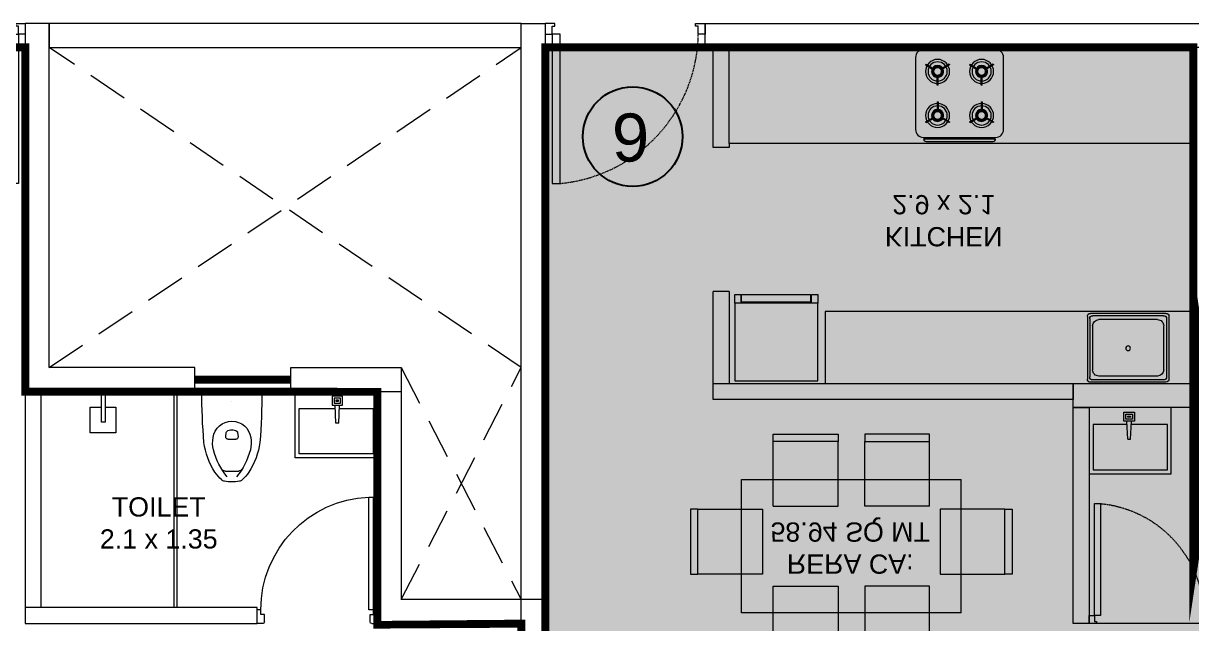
# Model space of a CAD drawing. Header units: inches. Extents: x 27644242 to 29005101, y -955243 to 216979.
# Drawn here: x 28734104 to 28741406, y -272385 to -268635 of the extents above; entities that cross this region are included whole.
import ezdxf

# ---------------------------------------------------------------- set-up
doc = ezdxf.new("R2010")
doc.units = ezdxf.units.IN
doc.header["$MEASUREMENT"] = 0
doc.set_wipeout_variables(frame=1)
for name, pattern in [('DASHED', [0.75, 0.5, -0.25]), ('DASHED2', [0.375, 0.25, -0.125]), ('HIDDEN', [0.375, 0.25, -0.125])]:
    doc.linetypes.add(name, pattern=pattern)
doc.layers.get('Defpoints').update_dxf_attribs({"color": 8})
for name, color, linetype, lineweight in [('AHC-A-DUCT', 14, 'HIDDEN', 5), ('DOOR', 4, 'Continuous', 0), ('FURN', 250, 'Continuous', 0), ('WALL', 7, 'Continuous', 20), ('WINDOW', 162, 'Continuous', 13)]:
    doc.layers.add(name, color=color, linetype=linetype, lineweight=lineweight)
doc.layers.add('BHK HATCH', color=8, linetype='Continuous', lineweight=5, transparency=0.85)
doc.layers.add('KPA Stair Line', color=253, linetype='Continuous')
doc.layers.add('text', color=7, linetype='Continuous')
doc.styles.add('AMITS', font='arial.ttf')

# ---------------------------------------------------------------- blocks, each defined once
blk = doc.blocks.new('DOOR_750')
at = {"layer": 'DOOR'}
for points in [[(-70, 50), (-32.5, 50), (-32.5, 750), (-70, 750)], [(-750, 50), (-717.5, 50), (-717.5, 12.5), (-705, 12.5), (-705, 0), (-750, 0)], [(0, 50), (-32.5, 50), (-32.5, 12.5), (-45, 12.5), (-45, 0), (0, 0)]]:
    blk.add_lwpolyline(points, close=True, dxfattribs=at)
at = {"layer": 'DOOR', "linetype": 'DASHED', "ltscale": 10}
blk.add_arc((-2.421077079540668, 38.02074629857511), 715.1792562178572, 95.42209849767376, 179.0402507183887, dxfattribs=at)
blk = doc.blocks.new('KITCHEN')
at = {"layer": 'FURN'}
for p, q in [((-135610.396807738, 231798.9129835829, -6.80196420895e-05), (-135610.3967804788, 232190.0503932484, -6.80196420895e-05)), ((-135596.0179137137, 231813.2918504026, -6.80196420895e-05), (-135596.0179134736, 232175.6714994093, -6.80196420895e-05)), ((-135119.8276988504, 232209.4809657279, -6.80196420895e-05), (-135590.9658428584, 232209.4812943557, -6.80196420895e-05)), ((-135134.2065928738, 232195.1020989082, -6.80196420895e-05), (-135576.5869758541, 232195.1024005169, -6.80196420895e-05)), ((-135171.7082867654, 232170.7759577617, -6.80196420895e-05), (-135539.0853230409, 232170.7761889008, -6.80196420895e-05)), ((-135114.7756603756, 231813.2911255263, -6.80196420895e-05), (-135114.7756871345, 232175.6711612883, -6.80196420895e-05)), ((-135100.3967933704, 231798.9122316876, -6.80196420895e-05), (-135100.3967931102, 232190.0500281079, -6.80196420895e-05)), ((-135577.9473870879, 231857.0484814852, -6.80196420895e-05), (-135577.9471982807, 232131.914386686, -6.80196420895e-05)), ((-135132.8464845517, 232131.9140825215, -6.80196420895e-05), (-135132.8466733589, 231857.0481773207, -6.80196420895e-05)), ((-135134.2065931401, 231793.8601609361, -6.80196420895e-05), (-135576.5869761204, 231793.8598598058, -6.80196420895e-05)), ((-135171.7085485978, 231818.1863751068, -6.80196420895e-05), (-135539.0855848742, 231818.1866062462, -6.80196420895e-05)), ((-135119.8276991367, 231779.4812940964, -6.80196420895e-05), (-135590.9658431448, 231779.4809659872, -6.80196420895e-05))]:
    blk.add_line(p, q, dxfattribs=at)
blk.add_circle((-135356.2811818646, 231997.3440837172, -6.80196420895e-05), 14.57318952194355, dxfattribs=at)
for centre, radius, start, end in [((-135590.9658611147, 232190.050374992, -6.80196420895e-05), 19.43091936259141, 89.99994611887881, 179.9999461722396), ((-135576.5869941105, 232175.6714811533, -6.80196420895e-05), 19.43091936377012, 89.99994611887881, 179.9999461722396), ((-135539.0853595535, 232131.9143501736, -6.80196420895e-05), 38.86183872754022, 89.99994611887881, 179.9999461722396), ((-135171.708323278, 232131.914119034, -6.80196420895e-05), 38.86183872636153, 359.9999461722396, 89.99994611887881), ((-135134.2066064977, 232175.6711795446, -6.80196420895e-05), 19.4309193628743, 359.9999461722396, 89.99994611887881), ((-135119.8277124743, 232190.0500463643, -6.80196420895e-05), 19.4309193628743, 359.9999461722396, 89.99994611887881), ((-135539.0855483616, 231857.0484449725, -6.80196420895e-05), 38.86183872664441, 179.9999461722396, 269.9999461188789), ((-135171.7085120852, 231857.0482138331, -6.80196420895e-05), 38.86183872636153, 269.9999461188789, 359.9999461722396), ((-135590.965861374, 231798.9118853508, -6.80196420895e-05), 19.43091936259141, 180.000053747719, 270.0000538010799), ((-135576.5869943496, 231813.2918686302, -6.80196420895e-05), 19.43091936377012, 180.000053747719, 270.0000538010799), ((-135134.2066067369, 231813.2921697604, -6.80196420895e-05), 19.4309193628743, 270.0000538010799, 5.37477190742e-05), ((-135119.8277127335, 231798.91221346, -6.80196420895e-05), 19.4309193628743, 270.0000538010799, 5.37477190742e-05)]:
    blk.add_arc(centre, radius, start, end, dxfattribs=at)
blk = doc.blocks.new('FRDG')
at = {"layer": 'FURN', "color": 8, "lineweight": 0, "extrusion": (3.34319914e-08, -6.874311e-09, 0.9999999999999996), "elevation": 0.0002050832648149}
for points in [[(9345.997612685185, -728.4923106440953), (9346.508078055589, -728.4923104646708), (9346.508077863564, -727.9459958256563), (9345.997612493158, -727.9459960050802)], [(9346.508077863564, -727.9459958256563), (9346.565883324702, -727.9459958053379), (9346.565883338772, -727.9860241683583), (9346.508077877632, -727.9860241886763)], [(9346.513872441215, -727.9916598882814), (9346.565883340749, -727.9916598700003), (9346.565883499825, -728.4442234720767), (9346.513872600286, -728.444223490358)], [(9346.50807804152, -728.4522821016507), (9346.565883502657, -728.4522820813326), (9346.565883516723, -728.4923104443528), (9346.508078055589, -728.4923104646708)]]:
    blk.add_lwpolyline(points, close=True, dxfattribs=at)
blk = doc.blocks.new('hob')
at = {"layer": 'FURN', "extrusion": (2e-16, 7.342489320000001e-08, 0.9999999999999974)}
for p, q in [((-747640.0917034821, 890446.8354195151), (-747612.5579157397, 890399.1455002223)), ((-747635.7615764627, 890449.3354195151), (-747608.2277887221, 890401.6455002222)), ((-747280.1291814615, 890449.3354195151), (-747307.6629692019, 890401.6455002222)), ((-747275.799054442, 890446.8354195151), (-747303.3328421824, 890399.1455002223)), ((-747640.0917034821, 890302.1747929864), (-747612.5579157397, 890349.8647122794)), ((-747635.7615764627, 890299.6747929862), (-747608.2277887221, 890347.3647122792)), ((-747510.4817989618, 890377.0051062517), (-747565.5493744445, 890377.0051062517)), ((-747510.4817989618, 890372.0051062517), (-747565.5493744445, 890372.0051062517)), ((-747405.4089589603, 890377.0051062517), (-747350.3413834795, 890377.0051062517)), ((-747405.4089589603, 890372.0051062517), (-747350.3413834795, 890372.0051062517)), ((-747280.1291814615, 890299.6747929862), (-747307.6629692019, 890347.3647122792)), ((-747275.799054442, 890302.1747929864), (-747303.3328421824, 890349.8647122794)), ((-747640.0917034821, 890171.8354195151), (-747612.5579157397, 890124.1455002223)), ((-747635.7615764627, 890174.3354195151), (-747608.2277887221, 890126.6455002222)), ((-747280.1291814615, 890174.3354195151), (-747307.6629692019, 890126.6455002222)), ((-747275.799054442, 890171.8354195151), (-747303.3328421824, 890124.1455002223)), ((-747640.0917034821, 890027.1747929862), (-747612.5579157397, 890074.8647122794)), ((-747635.7615764627, 890024.6747929864), (-747608.2277887221, 890072.3647122794)), ((-747510.4817989618, 890102.0051062516), (-747565.5493744445, 890102.0051062516)), ((-747510.4817989618, 890097.0051062519), (-747565.5493744445, 890097.0051062519)), ((-747405.4089589603, 890102.0051062498), (-747350.3413834795, 890102.0051062498)), ((-747405.4089589603, 890097.0051062498), (-747350.3413834795, 890097.0051062498)), ((-747280.1291814615, 890024.6747929864), (-747307.6629692019, 890072.3647122794)), ((-747275.799054442, 890027.1747929862), (-747303.3328421824, 890074.8647122794))]:
    blk.add_line(p, q, dxfattribs=at)
at = {"layer": 'FURN', "extrusion": (2e-16, 7.342489320000001e-08, 0.9999999999999974), "elevation": 0.06695608915302599}
for points in [[(-747232.9450263028, 889962.0050052701), (-747682.9450263027, 889962.0050052701, -0.4142135623730929), (-747732.9450263027, 890012.0050052705), (-747732.9450263027, 890462.0050052705, -0.4142135623730951), (-747682.9450263007, 890512.0050052704), (-747232.9450263007, 890512.0050052704, -0.4142135623730971), (-747182.9450263027, 890462.0050052705), (-747182.9450263027, 890012.0050052705, -0.4142135623730951)], [(-747172.9450263007, 890462.0050052705, -0.4142135623730951), (-747157.945026301, 890447.0050052704), (-747157.9450263027, 890027.0050052701, -0.4142135623730951), (-747172.9450263028, 890012.0050052705), (-747172.9450263028, 890027.0050052701)]]:
    blk.add_lwpolyline(points, format="xyb", close=True, dxfattribs=at)
at = {"layer": 'FURN', "extrusion": (2e-16, 7.342489320000001e-08, 0.9999999999999974), "const_width": 20, "elevation": 0.06695608915302599}
for points in [[(-747625.4450263027, 890374.5050052705, 1), (-747565.445026301, 890374.5050052705, 1)], [(-747290.4457316212, 890374.5050052705, 1), (-747350.4457316212, 890374.505005272, 1)], [(-747625.4450263027, 890099.5050052704, -1), (-747565.4450263028, 890099.5050052704, -1)], [(-747290.4457316212, 890099.5050052704, 1), (-747350.4457316212, 890099.5050052704, 1)]]:
    blk.add_lwpolyline(points, format="xyb", close=True, dxfattribs=at)
at = {"layer": 'FURN', "extrusion": (2e-16, 7.342489320000001e-08, 0.9999999999999974)}
for centre, radius in [((-747595.445026301, 890374.5051062476, 0.0653756527670075), 75), ((-747595.445026301, 890374.5051062476, 0.0653756527670075), 60.00000000000001), ((-747595.445026301, 890374.5051062476, 0.0653756527670075), 37.50000000000001), ((-747320.4457316212, 890374.5051062497, 0.06537565276706461), 75), ((-747320.4457316212, 890374.5051062497, 0.06537565276706461), 60.00000000000001), ((-747320.4457316212, 890374.5051062497, 0.06537565276706461), 37.50000000000001), ((-747595.4450263028, 890099.5051062478, 0.0653554609213856), 75), ((-747595.4450263028, 890099.5051062478, 0.0653554609213856), 60.00000000000001), ((-747595.4450263028, 890099.5051062478, 0.0653554609213856), 37.50000000000001), ((-747320.4457316212, 890099.5051062478, 0.0653554609214416), 75), ((-747320.4457316212, 890099.5051062478, 0.0653554609214416), 60.00000000000001), ((-747320.4457316212, 890099.5051062478, 0.0653554609214416), 37.50000000000001)]:
    blk.add_circle(centre, radius, dxfattribs=at)
for centre, start, end in [((-747595.445026301, 890374.5051062476, 0.0653756527670075), 118.3145869005222, 121.6854130804511), ((-747320.4457316212, 890374.5051062497, 0.06537565276706461), 58.3145869195489, 61.68541298337863), ((-747320.445026301, 890374.5051062476, 0.0653756527670636), 58.3145869195489, 61.68541298337863), ((-747595.445026301, 890374.5051062476, 0.0653756527670075), 358.3145869530076, 1.685412940316937), ((-747320.4457316212, 890374.5051062497, 0.06537565276706461), 178.3145869530075, 181.6854129403169), ((-747595.445026301, 890374.5051062476, 0.0653756527670075), 238.3145869195489, 241.6854129833786), ((-747320.4457316212, 890374.5051062497, 0.06537565276706461), 298.3145869005222, 301.6854130804511), ((-747595.4450263028, 890099.5051062478, 0.0653554609213856), 118.3145869005222, 121.6854130804511), ((-747320.4457316212, 890099.5051062478, 0.0653554609214416), 58.3145869195489, 61.68541298337863), ((-747320.445026301, 890099.5051062478, 0.0653554609214416), 58.3145869195489, 61.68541298337863), ((-747595.4450263028, 890099.5051062478, 0.0653554609213856), 358.3145869530076, 1.685412940316937), ((-747320.4457316212, 890099.5051062478, 0.0653554609214416), 178.3145869530075, 181.6854129403169), ((-747595.4450263028, 890099.5051062478, 0.0653554609213856), 238.3145869195489, 241.6854129833786), ((-747320.4457316212, 890099.5051062478, 0.0653554609214416), 298.3145869005222, 301.6854130804511)]:
    blk.add_arc(centre, 85, start, end, dxfattribs=at)
blk = doc.blocks.new('DINING TBALE')
at = {"layer": 'FURN'}
for p, q in [((551.6394374225056, 1664.61049376172, 0.3026115498129918), (551.6394411908695, 1709.61049376172, 0.3026115498129918)), ((551.6394411908695, 1709.61049376172, 0.3026115498129918), (956.6394411908695, 1709.610459846212, 0.3026115498129918)), ((551.6394374225056, 1664.61049376172, 0.3026115498129918), (551.6394411908695, 1709.61049376172, 0.3026115498129918)), ((956.6394411908695, 1709.610459846212, 0.3026115498129918), (956.6394374225056, 1664.610459846212, 0.3026115498129918)), ((1528.277242697193, 1709.61049376172, 0.3026115498129918), (1123.277242697193, 1709.610459846212, 0.3026115498129918)), ((1123.277242697193, 1709.610459846212, 0.3026115498129918), (1123.277246465557, 1664.610459846212, 0.3026115498129918)), ((1528.277246465557, 1664.61049376172, 0.3026115498129918), (1528.277242697193, 1709.61049376172, 0.3026115498129918)), ((1528.277246465557, 1664.61049376172, 0.3026115498129918), (1528.277242697193, 1709.61049376172, 0.3026115498129918)), ((551.6394374225056, 1664.61049376172, 0.3026115498129918), (551.639403506997, 1259.61049376172, 0.3026115498129918)), ((956.6394374225056, 1664.610459846212, 0.3026115498129918), (551.6394374225056, 1664.61049376172, 0.3026115498129918)), ((956.6394374225056, 1664.610459846212, 0.3026115498129918), (551.6394374225056, 1664.61049376172, 0.3026115498129918)), ((956.639403506997, 1259.610459846212, 0.3026115498129918), (956.6394374225056, 1664.610459846212, 0.3026115498129918)), ((1123.277246465557, 1664.610459846212, 0.3026115498129918), (1528.277246465557, 1664.61049376172, 0.3026115498129918)), ((1123.277246465557, 1664.610459846212, 0.3026115498129918), (1528.277246465557, 1664.61049376172, 0.3026115498129918)), ((1123.277280381299, 1259.610459846212, 0.3026115498129918), (1123.277246465557, 1664.610459846212, 0.3026115498129918)), ((1528.277246465557, 1664.61049376172, 0.3026115498129918), (1528.277280381299, 1259.61049376172, 0.3026115498129918)), ((1726.246325909975, 1426.237583625829, 0.3026115498129918), (353.6703579780878, 1426.237698568497, 0.3026115498129918)), ((353.6703579783207, 1426.237583625829, 0.3026115498129918), (353.6704276530072, 594.220360763371, 0.3026115498129918)), ((1726.246325909975, 1426.237583625829, 0.3026115498129918), (1726.246256234939, 594.220245820703, 0.3026115498129918)), ((551.639403506997, 1259.61049376172, 0.3026115498129918), (956.639403506997, 1259.610459846212, 0.3026115498129918)), ((1528.277280381299, 1259.61049376172, 0.3026115498129918), (1123.277280381299, 1259.610459846212, 0.3026115498129918)), ((35.04572732385714, 779.3267953547183, 0.3026115498129918), (35.04576123959851, 1184.326795354718, 0.3026115498129918)), ((35.04576123959851, 1184.326795354718, 0.3026115498129918), (80.0457612395985, 1184.326791586354, 0.3026115498129918)), ((80.0457612395985, 1184.326791586354, 0.3026115498129918), (80.04572732385714, 779.3267915863544, 0.3026115498129918)), ((80.0457612395985, 1184.326791586354, 0.3026115498129918), (80.04572732385714, 779.3267915863544, 0.3026115498129918)), ((485.0457612395985, 1184.326757670846, 0.3026115498129918), (80.0457612395985, 1184.326791586354, 0.3026115498129918)), ((485.0457273238571, 779.3267576708458, 0.3026115498129918), (485.0457612395985, 1184.326757670846, 0.3026115498129918)), ((1594.870922648231, 1184.326757670846, 0.3026115498129918), (1999.870922648231, 1184.326791586354, 0.3026115498129918)), ((1594.870956563973, 779.3267576708458, 0.3026115498129918), (1594.870922648231, 1184.326757670846, 0.3026115498129918)), ((2044.870922648231, 1184.326795354718, 0.3026115498129918), (1999.870922648231, 1184.326791586354, 0.3026115498129918)), ((1999.870922648231, 1184.326791586354, 0.3026115498129918), (1999.870956563973, 779.3267915863544, 0.3026115498129918)), ((1999.870922648231, 1184.326791586354, 0.3026115498129918), (1999.870956563973, 779.3267915863544, 0.3026115498129918)), ((2044.870956563973, 779.3267953547183, 0.3026115498129918), (2044.870922648231, 1184.326795354718, 0.3026115498129918)), ((80.04572732385714, 779.3267915863544, 0.3026115498129918), (35.04572732385714, 779.3267953547183, 0.3026115498129918)), ((80.04572732385714, 779.3267915863544, 0.3026115498129918), (35.04572732385714, 779.3267953547183, 0.3026115498129918)), ((80.04572732385714, 779.3267915863544, 0.3026115498129918), (485.0457273238571, 779.3267576708458, 0.3026115498129918)), ((551.639403506997, 760.8472781460732, 0.3026115498129918), (551.6393695912557, 355.8472781460732, 0.3026115498129918)), ((551.639403506997, 760.8472442303319, 0.3026115498129918), (956.639403506997, 760.8472781460732, 0.3026115498129918)), ((956.639403506997, 760.8472781460732, 0.3026115498129918), (956.6394374225056, 355.8472781460732, 0.3026115498129918)), ((1123.277280381299, 760.8472781460732, 0.3026115498129918), (1123.277246465557, 355.8472781460732, 0.3026115498129918)), ((1528.277280381299, 760.8472442303319, 0.3026115498129918), (1123.277280381299, 760.8472781460732, 0.3026115498129918)), ((1528.277280381299, 760.8472781460732, 0.3026115498129918), (1528.277314296807, 355.8472781460732, 0.3026115498129918)), ((1999.870956563973, 779.3267915863544, 0.3026115498129918), (1594.870956563973, 779.3267576708458, 0.3026115498129918)), ((1999.870956563973, 779.3267915863544, 0.3026115498129918), (2044.870956563973, 779.3267953547183, 0.3026115498129918)), ((1999.870956563973, 779.3267915863544, 0.3026115498129918), (2044.870956563973, 779.3267953547183, 0.3026115498129918)), ((353.6704276530072, 594.220360763371, 0.3026115498129918), (1726.246256234939, 594.220245820703, 0.3026115498129918)), ((956.6393695912557, 355.8472888551187, 0.3026115498129918), (551.6393695912557, 355.8472549393773, 0.3026115498129918)), ((956.6393695912557, 355.8472888551187, 0.3026115498129918), (551.6393695912557, 355.8472549393773, 0.3026115498129918)), ((551.6393695912557, 355.8472549393773, 0.3026115498129918), (551.6393733596196, 310.8472549393773, 0.3026115498129918)), ((551.6393695912557, 355.8472549393773, 0.3026115498129918), (551.6393733596196, 310.8472549393773, 0.3026115498129918)), ((551.6393733596196, 310.8472549393773, 0.3026115498129918), (956.6393733596196, 310.8472888551187, 0.3026115498129918)), ((956.6393733596196, 310.8472888551187, 0.3026115498129918), (956.6393695912557, 355.8472888551187, 0.3026115498129918)), ((1123.277174865943, 310.8472888551187, 0.3026115498129918), (1123.277178634307, 355.8472888551187, 0.3026115498129918)), ((1528.277174865943, 310.8472549393773, 0.3026115498129918), (1123.277174865943, 310.8472888551187, 0.3026115498129918)), ((1123.277178634307, 355.8472888551187, 0.3026115498129918), (1528.277178634307, 355.8472549393773, 0.3026115498129918)), ((1123.277178634307, 355.8472888551187, 0.3026115498129918), (1528.277178634307, 355.8472549393773, 0.3026115498129918)), ((1528.277178634307, 355.8472549393773, 0.3026115498129918), (1528.277174865943, 310.8472549393773, 0.3026115498129918)), ((1528.277178634307, 355.8472549393773, 0.3026115498129918), (1528.277174865943, 310.8472549393773, 0.3026115498129918))]:
    blk.add_line(p, q, dxfattribs=at)
blk = doc.blocks.new('A$C3C731254-flat-1')
at = {"layer": 'FURN'}
for p, q in [((-77430.43748000963, -2819.970071324147), (-77430.67847345052, -2801.689654865302)), ((-77430.43748003093, -2801.689654865157), (-77317.8748892299, -2796.971816414385)), ((-77430.43748000963, -2819.970071324147), (-77317.87488921489, -2824.687909652857))]:
    blk.add_line(p, q, dxfattribs=at)
for points in [[(-77233.28092653771, -3060.590108068543), (-77647.68076634045, -3060.590108293196), (-77647.6807665959, -2547.467935639521), (-77233.28092680452, -2547.467935414868)], [(-77262.74279708727, -2843.048399874649), (-77262.74279714511, -2778.289552053029), (-77317.87488925141, -2778.289552060189), (-77317.87488920493, -2843.04839988178)], [(-77274.95999168088, -2830.831205317023), (-77274.95999170274, -2790.506746669416), (-77305.65769463503, -2790.506746663305), (-77305.65769462456, -2830.831205310911)], [(-77287.17718628586, -2818.614010713907), (-77287.17718628311, -2802.723941240285), (-77293.44050005279, -2802.723941243661), (-77293.44050003283, -2818.614010717312)]]:
    blk.add_lwpolyline(points, close=True, dxfattribs=at)
blk.add_lwpolyline([(-77338.50133330109, -2823.82339306979), (-77338.50133318597, -3036.155718951602), (-77623.24637716833, -3036.155719105969), (-77623.24637740865, -2571.902324800263), (-77338.50133343766, -2571.902324645896), (-77338.50133330381, -2797.836333065352)], dxfattribs=at)
blk = doc.blocks.new('A$C4D4B4B8A')
at = {"layer": 'BHK HATCH', "ltscale": 500, "true_color": 0xff00ff}
h = blk.add_hatch(color=6, dxfattribs=at)
h.dxf.hatch_style = 1
edge = h.paths.add_edge_path()
edge.add_line((250.0175805352628, 150.0000000034197), (4100.000483777374, 150.0000000044529))
edge.add_line((4100.000483777374, 150.0000000044529), (4100.000483773649, 2400.007080021052))
edge.add_line((4100.000483773649, 2400.007080021052), (4250.000480554998, 2399.992913547117))
edge.add_line((4250.000480554998, 2399.992913547117), (4250.000480554998, 2299.999996785074))
edge.add_line((4250.000480554998, 2299.999996785074), (5550.315692935139, 2299.98583031114))
edge.add_line((5550.315692935139, 2299.98583031114), (5550.098537929356, 3749.971660619267))
edge.add_line((5550.098537929356, 3749.971660619267), (7350.017574097961, 3749.999993566424))
edge.add_line((7350.017574097961, 3749.999993566424), (7350.017574097961, 2300.037213738309))
edge.add_line((7350.017574097961, 2300.037213738309), (9750.017574097961, 2300.037213738307))
edge.add_line((9750.017574097961, 2300.037213738307), (9749.999409079552, 7747.708539359012))
edge.add_line((9749.999409079552, 7747.70853935901), (6450.008495170623, 7747.803542885667))
edge.add_line((6450.008495170623, 7747.803542885667), (6450.026664163917, 7750.094988395635))
edge.add_line((6450.026664163917, 7750.094988395635), (3450.017577979714, 7749.99999059923))
edge.add_line((3450.017577979714, 7749.99999059923), (3450.017577264458, 7749.999993535035))
edge.add_line((3450.017577264458, 7749.999993535035), (50.00000023841858, 7749.999989942022))
edge.add_line((50.00000023841858, 7749.999989942022), (50.00000023841858, 149.9999967845224))
edge.add_line((50.00000023841858, 149.9999967845215), (1450.018064070493, 150.0000000037253))
at = {"layer": 'Defpoints', "ltscale": 500}
blk.add_lwpolyline([(250.0175805352628, 150.0000000034197, 50, 50, 0), (4100.000483777374, 150.0000000044529, 50, 50, 0), (4100.000483773649, 2400.007080021052, 50, 50, 0), (4250.000480554998, 2399.992913547117, 50, 50, 0), (4250.000480554998, 2299.999996785074, 50, 50, 0), (5550.315692935139, 2299.98583031114, 50, 50, 0), (5550.098537929356, 3749.971660619267, 50, 50, 0), (7350.017574097961, 3749.999993566424, 50, 50, 0), (7350.017574097961, 2300.037213738309, 50, 50, 0), (9750.017574097961, 2300.037213738307, 50, 50, 0), (9749.999409079552, 7747.70853935901, 50, 50, 0), (6450.008495170623, 7747.803542885667, 50, 50, 0), (6450.026664163917, 7750.094988395635, 50, 50, 0), (3450.017577979714, 7749.99999059923, 50, 50, 0), (3450.017577264458, 7749.999993535035, 50, 50, 0), (50.00000023841858, 7749.999989942022, 50, 50, 0), (50.00000023841858, 149.9999967845215, 50, 50, 0), (1450.018064070493, 150.0000000037253, 50, 50, 0)], format="xyseb", dxfattribs=at)
at = {"layer": 'FURN', "ltscale": 500}
for p, q in [((4199.999997019768, 3749.999993566424), (3449.999997019768, 3749.999993566424)), ((1800.000483773649, 1800.000000003653), (1800.000483773649, 2250.000000003653)), ((4100.000483773649, 1800.000000003653), (1800.000483773649, 1800.000000003653)), ((4100.000483773649, 750.0000000038854), (1200.000483773649, 750.0000000037398))]:
    blk.add_line(p, q, dxfattribs=at)
at = {"layer": 'WALL', "ltscale": 500}
for p, q in [((4250.000480554998, 2399.999996785074), (3350.000000238419, 2399.999996785074)), ((3350.000000238419, 2399.999996785074), (3350.000000238419, 2250.000000003725)), ((1100.0004869923, 2250.000000003725), (1100.0004869923, 1675.000000003725)), ((1200.000483773649, 1675.000000003725), (1200.000483773649, 2250.000000003725)), ((3350.000000238419, 2250.000000003725), (4250.000480554998, 2250.000000003725)), ((1200.000483773649, 1675.000000003725), (1100.0004869923, 1675.000000003725)), ((1200.000483773649, 775.0000000037253), (1100.0004869923, 775.0000000037253)), ((1100.0004869923, 775.0000000037253), (1100.0004869923, 150.0000000037398)), ((1200.000483773649, 750.0000000037398), (1200.000483773649, 775.0000000037253)), ((1200.000483773649, 750.0000000037398), (1200.000483773649, 150.0000000037398)), ((1100.0004869923, 150.0000000037398), (1200.000483773649, 150.0000000037398))]:
    blk.add_line(p, q, dxfattribs=at)
for points in [[(-100, 0), (50.00000023841858, 0), (50.00000023841858, 7899.999986726529), (-100, 7899.999986726529)], [(3350.000000238419, 2399.999996785074), (3449.999997019768, 2399.999996785074), (3449.999997019768, 3749.999993566424), (3350.000000238419, 3749.999993566424)], [(1100.0004869923, 2349.999996785074), (1100.0004869923, 2250.000000003725), (3350.000000238419, 2250.000000003725), (3350.000000238419, 2349.999996785074)], [(1050.00048340857, 0), (4250.000483777374, 1.737134880386293e-10), (4250.000483777374, 150.0000000038999), (1050.00048340857, 150.0000000037253)]]:
    blk.add_lwpolyline(points, close=True, dxfattribs=at)
at = {"rotation": 269.9999999999912}
blk.add_blockref('A$C3C731254-flat-1', (6510.590105075389, -74833.28092975309), dxfattribs=at)
at = {"layer": 'DOOR', "rotation": 180}
blk.add_blockref('DOOR_750', (3449.999997019768, 3749.999993566424), dxfattribs=at)
at = {"layer": 'DOOR', "xscale": -1.333333977559269, "yscale": 1.333333977559269, "zscale": 1.333333977559269}
blk.add_blockref('DOOR_750', (50.00000023841858, 0), dxfattribs=at)
at = {"layer": 'FURN', "ltscale": 1000}
blk.add_blockref('DINING TBALE', (923.7537440024316, 2255.779750964371, -0.3026115498129918), dxfattribs=at)
at = {"layer": 'FURN', "extrusion": (6.405421399998642e-09, 9.364847400000934e-09, 1), "xscale": -950.0000000000178, "yscale": 950.0000000000115, "zscale": 950.0000000000107, "rotation": 89.97491652646744}
blk.add_blockref('FRDG', (-686427.2816921443, 8881232.6024758, 0.1067853320798501), dxfattribs=at)
at = {"layer": 'FURN'}
for name, p, rotation in [('KITCHEN', (139049.0018705837, -229967.4809840004, 6.801964208949518e-05), 359.9999999999918), ('hob', (892876.9912681319, 747895.6274379063, -4.002643890999025e-06), 90.0000000000086)]:
    blk.add_blockref(name, p, dxfattribs=dict(at, rotation=rotation))
at = {"layer": 'text', "ltscale": 100, "char_height": 120, "width": 1715.234679162502, "style": 'AMITS'}
for s, insert, attachment_point in [('\\pxqc;RERA CA: \\P58.94 SQ MT', (2814.000328231603, 3085.097042042064), 9), ('\\pxqc;KITCHEN\\P2.9 x 2.1', (1682.733127944171, 1070.980038137757), 7)]:
    blk.add_mtext(s, dxfattribs=dict(at, insert=insert, attachment_point=attachment_point))
blk = doc.blocks.new('A$C3D5F2F58')
at = {"color": 0, "linetype": 'ByBlock'}
blk.add_wipeout([(187.50011628095314, 0.0007029809106882112), (-187.49988645238258, 0.002141109449553369), (-185.4461327599712, -124.79427701764467), (-182.64319708290714, -194.17809506666697), (-178.67937656536208, -263.2553945867189), (-175.94513293807603, -301.96418667944084), (-169.5233772166112, -348.5784110480934), (-150.65958313053636, -414.79895548603076), (-143.60576840086605, -432.7434513807498), (-131.4359386546992, -459.4194672303872), (-111.55101623162273, -495.3515091896269), (-106.00146373602581, -504.16207614979146), (-86.31187905213665, -529.656873245913), (-71.77004263157346, -545.0922721066611), (-63.7535681235704, -552.6522667291487), (-55.820945889355016, -558.0207123471199), (-40.62732903216272, -561.9569644665341), (-22.650784500767486, -564.0576937184092), (3.1191860226782637, -564.9819712372704), (29.623588182085655, -563.386044606136), (46.7036936595033, -560.9708889653714), (55.816613053843184, -558.0211040811308), (74.1694634542315, -542.702967029331), (100.9077609306371, -511.3725559020884), (135.40578869359751, -451.2000398289068), (158.3135983791637, -392.2332935974886), (171.18299652454425, -340.03528904007953), (178.86706809347294, -260.36256015572616), (185.06888550975071, -136.10103552398238), (187.40490855322727, -46.04541111191347)], dxfattribs=at)
for p, q in [((-187.5010972647469, 0.0007029809116829711), (187.5010972647469, -0.0007029809116829711)), ((-0.0001206899869430345, -62.50032787627106), (-0.0001206899869430345, -62.50032787627106)), ((-38.34417684682921, -282.4441069934812), (-35.83019779135429, -255.1767006467769)), ((35.8281326717879, -255.1771965825794), (38.34190726578163, -282.4443945058781)), ((-24.19961533470996, -297.9528777467137), (24.19722946341426, -297.9530591965788)), ((-42.54204804944675, -496.8174885845067), (42.53839828186392, -496.8178075689004))]:
    blk.add_line(p, q, dxfattribs=at)
at = {"color": 0, "linetype": 'ByBlock', "extrusion": (0, 0, -1)}
for centre, major_axis, ratio, start_param, end_param in [((3903.021715754829, 5.336121362867516), (4087.626111640523, 164.3945008557587), 0.9402469974905732, 3.100231840976132, 3.182953466203625), ((-3903.021442387271, 5.368060991073435), (-4087.624769956175, 164.4278580952963), 0.9402470159297139, 3.100231840975885, 3.182953466203453), ((-0.0009514335361018311, -305.0664631726902), (84.37101153350417, 84.3710115335042), 0.9999999999999825, 4.0733299556064, 6.922251383800011), ((86.94657025271954, -319.104996327497), (146.6450412105385, 146.6450412105385), 0.9999999999999918, 3.705861349966813, 4.079164587688122), ((-24.19956207924042, -283.7482577751036), (10.0441831062959, 10.0441831062959), 0.9999999999995852, 2.356198239399527, 4.018928911878863), ((-27.34333802255787, -255.9594638445444), (6.026525934484352, 6.026525934484353), 0.9999999999973382, 4.018939732921321, 4.852375116918253), ((-0.001057996767485747, -292.2711204833024), (-38.16791187460797, 38.16791187460796), 0.9999999999999851, 0.139987881863427, 1.430815943345945), ((24.19728271947315, -283.7484392249714), (-10.04417346387967, 10.04417346387967), 0.9999999999995556, 2.264264766379833, 3.926994566194867), ((27.34126703434958, -255.9596688687827), (6.026537183955396, 6.026537183955397), 0.9999999999970494, -0.1399786381201538, 0.6934719302451016), ((-86.94888745475691, -319.1043443575218), (-146.6450412105745, 146.6450412105745), 0.9999999999999966, 2.204028217905958, 2.577331455627266), ((275.8096101164956, -257.5165176812914), (321.4138594013794, 321.4138594013795), 0.9999999999999842, 3.353440802212683, 3.793890346916726), ((326.3046916335552, -245.8093728538863), (-323.4226960226756, 323.4226960226755), 0.9999999999998977, 4.816657477375592, 5.235079919721876), ((-326.3066865018882, -245.806926078347), (-323.4226960226392, 323.4226960226392), 0.9999999999998939, 2.618908689068238, 3.037332178612136), ((-275.8114654978235, -257.514449539239), (-321.413859401371, 321.4138594013709), 0.9999999999999198, 2.489302284144396, 2.92975182884846), ((119.317531459139, -350.4991460226909), (192.8483156408264, 192.8483156408265), 0.9999999999996505, 3.092098341611679, 3.328461824491127), ((-42.54196283946294, -474.0900966303486), (16.07069297006956, 16.07069297006956), 0.9999999999997307, 2.356198239399343, 3.38783600578178), ((42.53848349126565, -474.0904156141503), (16.0707090407633, 16.0707090407633), 0.9999999999999711, 1.324558553155231, 2.356198239399556), ((-119.3203113403979, -350.4982513199195), (192.848315640911, 192.8483156409111), 0.9999999999995629, 1.383934654308197, 1.620297613588678), ((-40.86965387194141, -527.3831097477766), (24.10605552579581, 24.10605552579582), 0.9999999999997885, 2.52830116013461, 3.092098516144597), ((-0.001305734640482115, -292.2739921861062), (-192.8462850393787, 192.8462850393787), 0.9999999999999838, 3.754889937231234, 4.099098604700583), ((40.86554763679669, -527.3834161899506), (24.10603945512559, 24.1060394551256), 0.9999999999991802, 1.620297613588609, 2.184094812518512)]:
    blk.add_ellipse(centre, major_axis=major_axis, ratio=ratio, start_param=start_param, end_param=end_param, dxfattribs=at)
blk = doc.blocks.new('A$C3E645E75')
at = {"extrusion": (0, 0, -1), "zscale": -0.9999999999999998, "rotation": 179.9999999999989}
blk.add_blockref('A$C3D5F2F58', (0.0001145812657341594, 0.001422045185563547), dxfattribs=at)
blk = doc.blocks.new('A$C3A956F37-flat-1')
at = {"layer": 'FURN'}
blk.add_line((-168.3018512507224, 90.21167682122905), (-6.357986057992093e-05, 90.21167732175672), dxfattribs=at)
for points in [[(-97.08217719242748, 66.7323122372909), (-97.08217699390661, -2.887973096221685e-07), (-258.5135283042036, -7.690396159887314e-07), (-258.5135287844423, 161.4313505413011), (-97.08217747414528, 161.4313510215434), (-97.08217726227304, 90.21167703301762)], [(-6.351125193759799e-05, 67.13475424569333), (-191.3787742581335, 67.13475367650972), (-191.3787743267858, 90.21167675257311), (-168.3018512507224, 90.21167682122905)]]:
    blk.add_lwpolyline(points, dxfattribs=at)
blk = doc.blocks.new('A$C65A37FE3-flat-1-flatten-1')
at = {"layer": 'DOOR', "color": 252, "true_color": 0x939598}
for p, q in [((33.76019572466612, -1.72841246239841e-05), (6.769970059394836e-05, -1.730886287987232e-05)), ((6.769970059394836e-05, -1.730886287987232e-05), (6.776303052902222e-05, -86.2759000666847)), ((45.01357179135084, -56.2668973049731), (22.50681974366307, -56.26689732144587)), ((22.50681974366307, -56.26689732144587), (22.50681976601481, -86.27590005021193)), ((45.01357175782323, -11.2533932554943), (45.01357179135084, -56.2668973049731)), ((705.2116311788559, -11.25339277167222), (705.2116312123835, -56.26689682112192)), ((705.2116312123835, -56.26689682112192), (727.7183832153678, -56.26689680464915)), ((716.4650071933866, -1.678380067460239e-05), (750.2251352183521, -1.675906241871417e-05)), ((727.7183832153678, -56.26689680464915), (727.7183832377195, -86.27589953341521)), ((750.2251352183521, -1.675906241871417e-05), (750.225135281682, -86.27589951691334)), ((22.50681976601481, -86.27590005021193), (6.776303052902222e-05, -86.2759000666847)), ((22.50681976601481, -86.27590005021193), (52.51582249626517, -86.27590002820943)), ((22.50681976601481, -86.27590005021193), (22.50682028383017, -790.9977884148248)), ((52.51582249626517, -86.27590002820943), (52.51582301035523, -790.9977883928514)), ((727.7183832377195, -86.27589953341521), (750.225135281682, -86.27589951691334)), ((52.51582301035523, -790.9977883928514), (22.50682028383017, -790.9977884148248))]:
    blk.add_line(p, q, dxfattribs=at)
at = {"layer": 'DOOR', "color": 252, "extrusion": (0, 0, -1)}
for centre, major_axis, ratio, start_param, end_param in [((33.76019573584199, -11.25339326375979), (-9.714987127040253, -5.679568364481153), 0.9999999999999948, 2.099829668533338, 3.670625995232548), ((716.4650072008371, -11.25339276343584), (-9.714987127040253, -5.679568364481153), 0.9999999999999948, 0.5290333416737905, 2.099829668533338), ((22.50681976601481, -86.27590005021193), (-610.7311296354089, -352.6057806436443), 0.999999999999995, 3.665191426675138, 5.193421709123065)]:
    blk.add_ellipse(centre, major_axis=major_axis, ratio=ratio, start_param=start_param, end_param=end_param, dxfattribs=at)
blk = doc.blocks.new('ddd')
at = {"layer": 'FURN', "ltscale": 500}
for p, q in [((6049.756253745407, 2899.605471798903, 0.0006991566630793408), (6049.756253745407, 4249.707175778472, 0.0006991566630793408)), ((6069.756253745407, 2899.605471798903, 0.0006991566630793408), (6069.756253745407, 4249.707175778472, 0.0006991566630793408))]:
    blk.add_line(p, q, dxfattribs=at)
at = {"layer": 'WALL', "ltscale": 500}
for p, q in [((6179.670224443078, 4399.617587041706, 0.0006991566630793408), (5270.118870414793, 4399.617587041706, 0.0006991566630793408)), ((6179.670224443078, 4249.617587041706, 0.0006991566630793408), (6179.670224443078, 4399.617587041706, 0.0006991566630793408)), ((6779.670224443078, 4249.617587041706, 0.0006991566630793408), (6779.670224443078, 4399.617587041706, 0.0006991566630793408)), ((6779.670224443078, 4399.617587041706, 0.0006991566630793408), (7469.787218607962, 4399.617587041706, 0.0006991566630793408)), ((7469.787218607962, 4399.617587041706, 0.0006991566630793408), (7469.787218607962, 2949.369446396551, 0.0006991566630793408)), ((6179.670224443078, 4249.617587041706, 0.0006991566630793408), (5120.118870176375, 4249.617587041706, 0.0006991566630793408)), ((6779.670224443078, 4249.617587041706, 0.0006991566630793408), (7469.787218607962, 4249.617587041706, 0.0006991566630793408)), ((7319.787218645215, 4249.617586886001, 0.0006991566630793408), (7319.787219706923, 2799.617586886001, 0.0006991566630793408)), ((8370.118870414793, 2949.369446552257, 0.0006991566630793408), (7469.787218607962, 2949.369446552257, 0.0006991566630793408)), ((8370.118654500693, -950.3633178477321, 0.0006991566630793408), (8370.118870414793, 2949.369446552257, 0.0006991566630793408)), ((8220.118870414793, 2799.617587041706, 0.0006991566630793408), (7319.789776593447, 2799.617587041706, 0.0006991566630793408)), ((8220.354785632342, -800.3633178477321, 0.0006987708910629142), (8220.118870414793, 2799.617587041706, 0.0006991566630793408)), ((8370.118870414793, 2799.617587041706, 0.0006991566630793408), (8370.118862122297, 2799.617587041706, 0.0006991566630793408))]:
    blk.add_line(p, q, dxfattribs=at)
at = {"layer": 'WALL', "color": 7, "ltscale": 500, "elevation": 0.0006991566630793408}
for points in [[(5270.118870414793, 4399.617587041706), (5270.118870414793, 6549.618067382995), (5120.118870176375, 6549.618067382995), (5120.118870176375, 2799.617587041706)], [(5220.118870414793, 2899.617587041706), (5220.118870414793, 4249.617587041706)]]:
    blk.add_lwpolyline(points, dxfattribs=at)
at = {"layer": 'WALL', "ltscale": 500, "elevation": 0.0006991566630793408}
blk.add_lwpolyline([(5120.118870176375, 2799.617587041706), (6569.562151052058, 2799.617586821478), (6569.562151052058, 2899.617587041706), (5120.118870176375, 2899.617587041706)], dxfattribs=at)
at = {"layer": 'WINDOW', "ltscale": 500, "const_width": 50, "elevation": 0.0006991566630793408}
blk.add_lwpolyline([(6179.670224443078, 4324.617587041706), (6779.670224443078, 4324.617587041706)], dxfattribs=at)
at = {"rotation": 89.99999999999125}
for name, p in [('A$C3A956F37-flat-1', (5685.84703611955, 4249.707239358322, 0.0006991566630793408)), ('A$C3C731254-flat-1', (4259.197110664099, 81482.899080901, 0.0006991566630793408))]:
    blk.add_blockref(name, p, dxfattribs=at)
at = {"layer": 'DOOR', "xscale": -1.333333977559269, "yscale": 1.333333977559269, "zscale": 1.333333977559269, "rotation": 180}
blk.add_blockref('DOOR_750', (5120.118870176375, 6549.618067382995, 0.0006991566630793408), dxfattribs=at)
at = {"layer": 'FURN', "extrusion": (0, 0, -1), "zscale": -1, "rotation": 179.9997802697438}
blk.add_blockref('A$C3E645E75', (-6411.399400826544, 4249.618154475451, -0.0006991566630793408), dxfattribs=at)
at = {"layer": 'WALL', "ltscale": 500, "rotation": 180}
blk.add_blockref('A$C65A37FE3-flat-1-flatten-1', (7319.787286307663, 2799.617569577138, 0.0006991566630793408), dxfattribs=at)
at = {"layer": 'text', "ltscale": 100, "insert": (6811.600336812437, 3588.850718669491, 0.0006991566630793408), "char_height": 120, "width": 1715.234679162502, "attachment_point": 3, "style": 'AMITS'}
blk.add_mtext('\\pxqc;TOILET\\P2.1 x 1.35', dxfattribs=at)
at = {"layer": 'Defpoints', "ltscale": 500, "elevation": 0.0006991566630793408}
blk.add_lwpolyline([(1119.906525909901, 6399.618067379153, 50, 50, 0), (1119.901143562049, 4149.618394993056, 50, 50, 0), (969.8975387252867, 4149.618394993056, 50, 50, 0), (969.8977612629533, 4249.618070597979, 50, 50, 0), (-678.5615721568465, 4249.619530847631, 50, 50, 0), (-678.5671979337931, 2799.609406966556, 50, 50, 0), (-2578.389293298125, 2799.637910132806, 50, 50, 0), (-2578.395494032651, 4249.641108135154, 50, 50, 0), (-4978.763604305685, 4249.619265362373, 50, 50, 0), (-4978.365493584424, -800.2486649193743, 50, 50, 0), (-1578.564427301288, -800.2486964395357, 50, 50, 0), (-1578.564427938312, -1500.539022969984, 50, 50, 0), (1070.118872765452, -1500.22483025839, 50, 50, 0), (1070.11887344718, -1500.297566715264, 50, 50, 0), (5120.260615892708, -1500.466286069, 50, 50, 0), (5120.260615892708, -800.3027885714982, 50, 50, 0), (8220.348235726357, -800.4141370768921, 50, 50, 0), (8220.30814594403, 2799.452142601673, 50, 50, 0), (7319.787219516933, 2799.617587444416, 50, 50, 0), (7319.787218764424, 4249.61815491486, 50, 50, 0), (5120.118870176375, 4249.617587041706, 50, 50, 0), (5120.118870176375, 6399.61806737927, 50, 50, 0), (1119.906525909901, 6399.618067379153, 50, 50, 0)], format="xyseb", dxfattribs=at)

msp = doc.modelspace()

# ---------------------------------------------------------------- linework, layer by layer
at = {"layer": 'WALL', "ltscale": 500}
msp.add_lwpolyline([(28734266.05058691, -268784.7514479855), (28737216.24637624, -268784.7514479855), (28737216.24637624, -268634.7886648084), (28734266.05058691, -268634.7886648084)], close=True, dxfattribs=at)

# ---------------------------------------------------------------- next in the draw order: block references
at = {"color": 2, "ltscale": 500, "xscale": -1, "rotation": 180}
msp.add_blockref('A$C4D4B4B8A', (28737316.05055866, -268634.7886648084), dxfattribs=at)

# ---------------------------------------------------------------- next in the draw order: linework, layer by layer
at = {"layer": 'text', "color": 1, "ltscale": 500}
msp.add_circle((28737912.61574508, -269342.3740074799), 311.4190134853125, dxfattribs=at)

# ---------------------------------------------------------------- next in the draw order: block references
at = {"layer": 'KPA Stair Line', "ltscale": 500}
msp.add_blockref('ddd', (28728995.93171649, -275184.4299911513, -0.0006991566630793408), dxfattribs=at)

# ---------------------------------------------------------------- next in the draw order: texts
at = {"layer": 'text', "color": 1, "ltscale": 100, "insert": (28737526.6835935, -269197.934586177), "char_height": 300, "width": 744.9060423374176, "attachment_point": 1, "style": 'AMITS'}
msp.add_mtext('\\pxqc;9', dxfattribs=at)

# ---------------------------------------------------------------- next in the draw order: linework, layer by layer
at = {"layer": 'AHC-A-DUCT', "linetype": 'DASHED2', "ltscale": 1000}
for p, q in [((28734266.05058691, -270784.8124041096), (28737216.24637624, -268784.7514479856)), ((28737216.05055866, -270784.8124041096), (28734266.05058691, -268784.7514479856)), ((28736465.7189351, -272235.0605445991), (28737216.05055866, -270784.8124041096)), ((28736465.7189351, -270784.8124041096), (28737216.05055866, -272235.0605445991))]:
    msp.add_line(p, q, dxfattribs=at)

doc.saveas('drawing.dxf')
